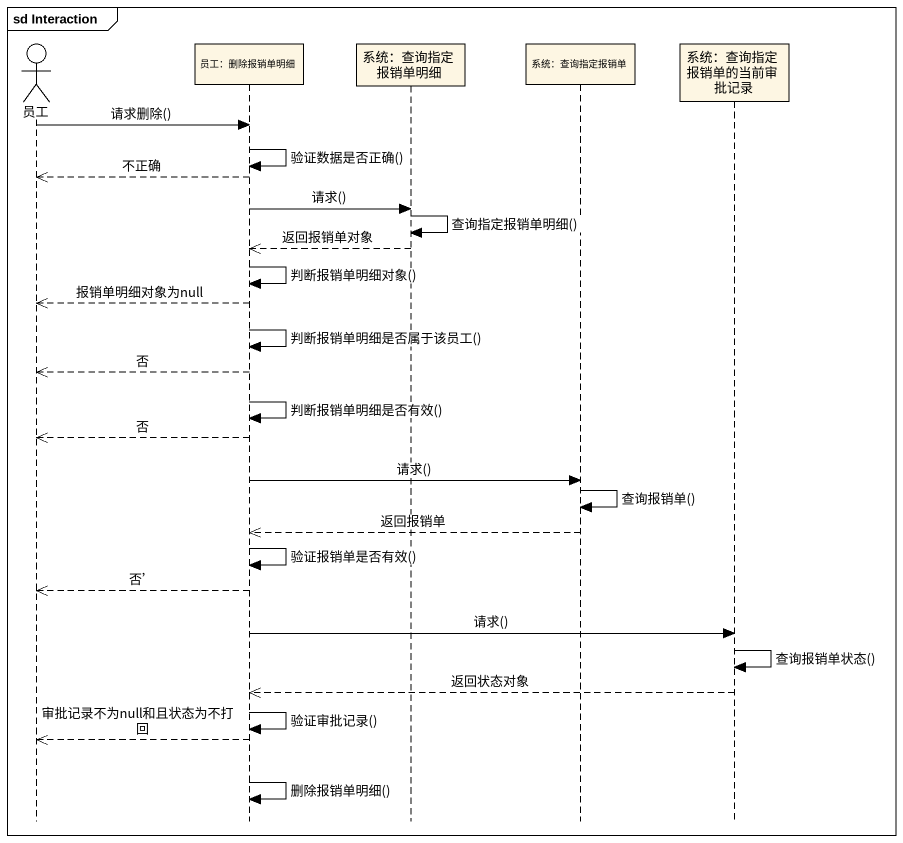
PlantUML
@startuml
mainframe sd Interaction
hide footbox
actor 员工
participant "员工：删除报销单明细" as 员工_删除报销单明细
participant "系统：查询指定报销单明细" as 系统_查询指定报销单明细
participant "系统：查询指定报销单" as 系统_查询指定报销单
participant "系统：查询指定报销单的当前审批记录" as 系统_查询指定报销单的当前审批记录

员工 -> 员工_删除报销单明细 : 请求删除()
员工_删除报销单明细 -> 员工_删除报销单明细 : 验证数据是否正确()
员工_删除报销单明细 -->> 员工 : 不正确
员工_删除报销单明细 -> 系统_查询指定报销单明细 : 请求()
系统_查询指定报销单明细 -> 系统_查询指定报销单明细 : 查询指定报销单明细()
系统_查询指定报销单明细 -->> 员工_删除报销单明细 : 返回报销单对象
员工_删除报销单明细 -> 员工_删除报销单明细 : 判断报销单明细对象()
员工_删除报销单明细 -->> 员工 : 报销单明细对象为null
员工_删除报销单明细 -> 员工_删除报销单明细 : 判断报销单明细是否属于该员工()
员工_删除报销单明细 -->> 员工 : 否
员工_删除报销单明细 -> 员工_删除报销单明细 : 判断报销单明细是否有效()
员工_删除报销单明细 -->> 员工 : 否
员工_删除报销单明细 -> 系统_查询指定报销单 : 请求()
系统_查询指定报销单 -> 系统_查询指定报销单 : 查询报销单()
系统_查询指定报销单 -->> 员工_删除报销单明细 : 返回报销单
员工_删除报销单明细 -> 员工_删除报销单明细 : 验证报销单是否有效()
员工_删除报销单明细 -->> 员工 : 否’
员工_删除报销单明细 -> 系统_查询指定报销单的当前审批记录 : 请求()
系统_查询指定报销单的当前审批记录 -> 系统_查询指定报销单的当前审批记录 : 查询报销单状态()
系统_查询指定报销单的当前审批记录 -->> 员工_删除报销单明细 : 返回状态对象
员工_删除报销单明细 -> 员工_删除报销单明细 : 验证审批记录()
员工_删除报销单明细 -->> 员工 : 审批记录不为null和且状态为不打回
员工_删除报销单明细 -> 员工_删除报销单明细 : 删除报销单明细()
@enduml
